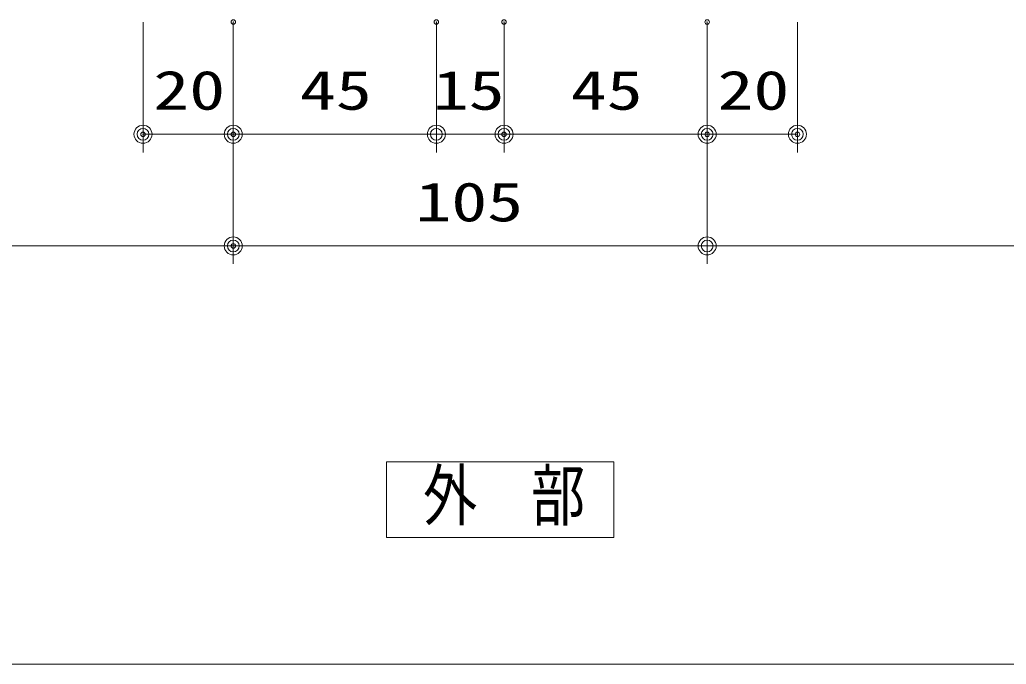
# Model space of a CAD drawing. Units: millimetres, scale not verified. Extents: x -791 to 791, y -562 to 562.
# Drawn here: x 222.7 to 441.3, y -142.1 to 0.6 of the extents above; entities that cross this region are included whole.
import ezdxf
from ezdxf.enums import TextEntityAlignment as Align

# ---------------------------------------------------------------- set-up
doc = ezdxf.new("R2010")
doc.units = ezdxf.units.MM
doc.header["$LTSCALE"] = 2
doc.header["$PDMODE"] = 32
doc.header["$PDSIZE"] = 1
for name, color, linetype, lineweight in [('0-2_USERZ', 5, 'Continuous', 9), ('0-7_0', 7, 'Continuous', 9), ('0-8_DEFPOINTS', 1, 'Continuous', 9), ('0-9_USER1', 4, 'Continuous', 9)]:
    doc.layers.add(name, color=color, linetype=linetype, lineweight=lineweight)
doc.styles.add('ＭＳ ゴシック', font='')
doc.styles.get('ＭＳ ゴシック').set_extended_font_data('MS Gothic')

# ---------------------------------------------------------------- blocks, each defined once
blk = doc.blocks.new('GAIBU_W')
at = {"layer": '0-9_USER1'}
blk.add_lwpolyline([(-33.6, -11.2), (33.6, -11.2), (33.6, 11.2), (-33.6, 11.2)], close=True, dxfattribs=at)
at = {"layer": '0-9_USER1', "style": 'ＭＳ ゴシック', "width": 0.8}
blk.add_text('外\u3000部', height=14.62, dxfattribs=at).set_placement((-22.8, -10.413), align=Align.BOTTOM_LEFT)
blk = doc.blocks.new('DOT1')
at = {"layer": '0-7_0'}
blk.add_line((0, 0), (-2, 0), dxfattribs=at)
for radius in [1, 0.65]:
    blk.add_circle((0, 0), radius, dxfattribs=at)

msp = doc.modelspace()

# ---------------------------------------------------------------- linework, layer by layer
at = {"layer": '0-2_USERZ', "color": 3}
for p, q in [((250.044, 0.074), (250.044, -28.777)), ((270.044, 0.074), (270.044, -28.777)), ((270.044, 0.074), (270.044, -28.777)), ((315.045, 0.074), (315.045, -28.777)), ((330.045, 0.074), (330.045, -28.777)), ((375.045, 0.074), (375.045, -28.777)), ((375.045, 0.074), (375.045, -28.777)), ((395.045, 0.074), (395.045, -28.777)), ((270.044, -3.926), (270.044, -53.492)), ((270.044, -3.926), (270.044, -53.492)), ((315.045, -3.926), (315.045, -28.777)), ((330.045, -3.926), (330.045, -28.777)), ((375.045, -3.926), (375.045, -53.492)), ((375.045, -3.926), (375.045, -53.492)), ((266.044, -24.777), (254.044, -24.777)), ((311.045, -24.777), (274.044, -24.777)), ((319.045, -24.777), (326.045, -24.777)), ((334.045, -24.777), (371.045, -24.777)), ((379.045, -24.777), (391.045, -24.777)), ((266.044, -49.492), (-17.071, -49.492)), ((371.045, -49.492), (274.044, -49.492)), ((379.045, -49.492), (679.906, -49.492)), ((-77.455, -142.09), (722.545, -142.09))]:
    msp.add_line(p, q, dxfattribs=at)
at = {"layer": '0-8_DEFPOINTS'}
for p in [(270.044, 0.074), (315.045, 0.074), (330.045, 0.074), (375.045, 0.074), (375.045, 0.074), (250.044, -24.777), (270.044, -24.777), (330.045, -24.777), (375.045, -24.777), (395.045, -24.777), (270.044, -49.492)]:
    msp.add_point(p, dxfattribs=at)

# ---------------------------------------------------------------- block references
at = {"layer": '0-2_USERZ', "xscale": 2, "yscale": 2, "rotation": 180}
for p in [(250.044, -24.777), (270.044, -24.777), (315.045, -24.777), (330.045, -24.777), (375.045, -24.777), (270.044, -49.492), (375.045, -49.492)]:
    msp.add_blockref('DOT1', p, dxfattribs=at)
at = {"layer": '0-2_USERZ', "xscale": 2, "yscale": 2}
for p in [(270.044, -24.777), (315.045, -24.777), (330.045, -24.777), (375.045, -24.777), (395.045, -24.777), (270.044, -49.492), (375.045, -49.492)]:
    msp.add_blockref('DOT1', p, dxfattribs=at)
at = {"layer": '0-9_USER1', "xscale": 0.75, "yscale": 0.75}
msp.add_blockref('GAIBU_W', (329.196, -105.669), dxfattribs=at)

# ---------------------------------------------------------------- texts
at = {"layer": '0-2_USERZ', "color": 3, "style": 'ＭＳ ゴシック', "width": 1.35}
for s, p in [('20', (252.33, -21.943)), ('45', (284.83, -21.943)), ('15', (314.252, -21.943)), ('45', (344.83, -21.943)), ('20', (377.33, -21.943)), ('105', (310.395, -46.658))]:
    msp.add_text(s, height=8.666, dxfattribs=at).set_placement(p, align=Align.BOTTOM_LEFT)

doc.saveas('drawing.dxf')
